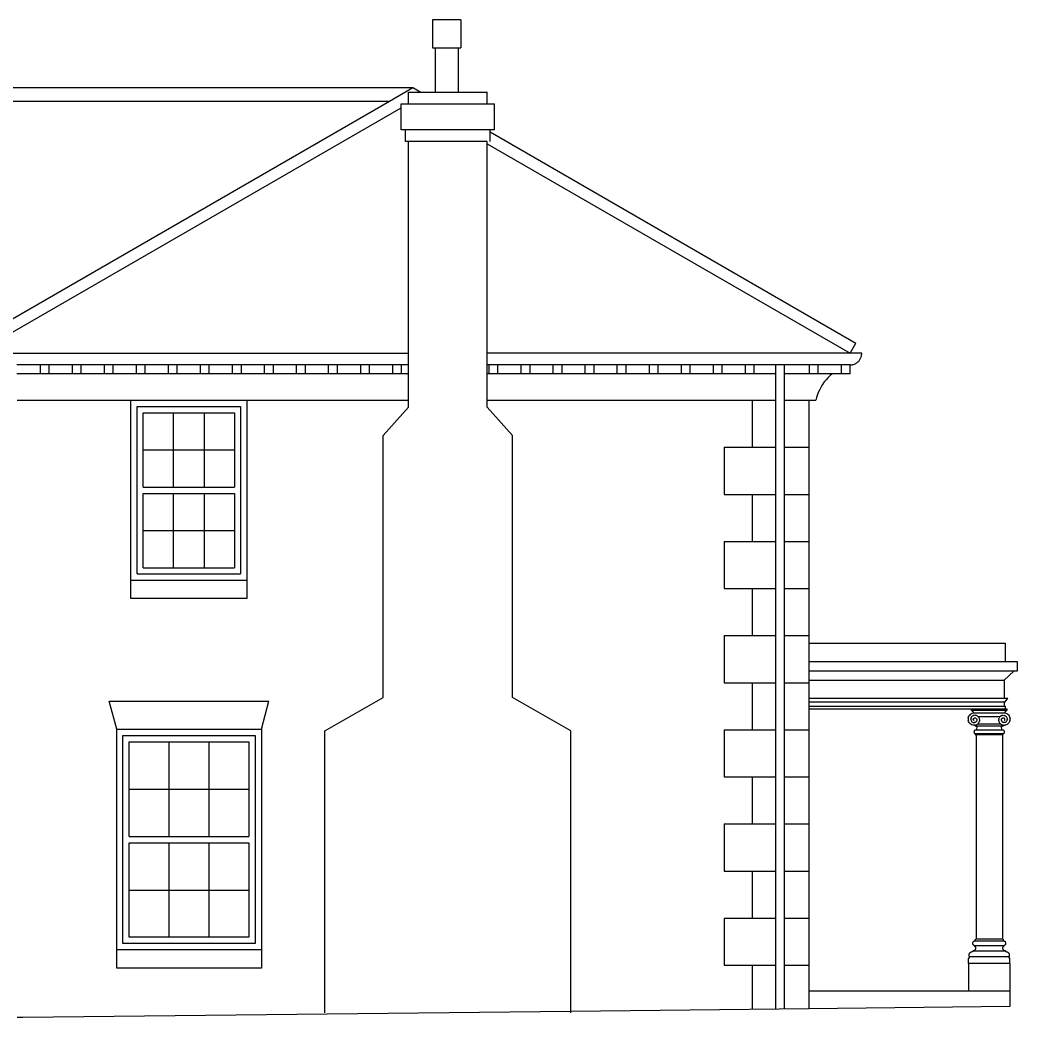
# Model space of a CAD drawing. Extents: x -71730 to 43516, y -8856 to 48457.
# Drawn here: x 5978 to 13915, y 3155 to 11096 of the extents above; entities that cross this region are included whole.
import ezdxf

# ---------------------------------------------------------------- set-up
doc = ezdxf.new("R2010")
doc.units = 0
doc.header["$MEASUREMENT"] = 0
doc.layers.get('0').update_dxf_attribs({"linetype": 'CONTINUOUS'})

msp = doc.modelspace()

# ---------------------------------------------------------------- linework, layer by layer
at = {"color": 22}
for p, q in [((9486.7, 11095.6), (9260.9, 11095.6)), ((9260.9, 11095.6), (9260.9, 10872.5)), ((9486.7, 11095.6), (9486.7, 10872.5)), ((9260.9, 10872.5), (9281.7, 10872.5)), ((9281.7, 10872.5), (9466, 10872.5)), ((9281.7, 10872.5), (9281.7, 10521.5)), ((9466, 10872.5), (9486.7, 10872.5)), ((9466, 10872.5), (9466, 10521.5)), ((-1804.5, 10557.6), (9106.4, 10557.6)), ((8919.8, 10449.9), (9106.4, 10557.6)), ((9071.6, 10429.8), (9071.6, 10521.5)), ((9071.6, 10521.5), (9169, 10521.5)), ((9106.4, 10557.6), (9169, 10521.5)), ((9169, 10521.5), (9281.7, 10521.5)), ((9281.7, 10521.5), (9466, 10521.5)), ((9466, 10521.5), (9696.4, 10521.5)), ((9696.4, 10428.2), (9696.4, 10521.5)), ((-1804.5, 10449.9), (8919.8, 10449.9)), ((5580.8, 8522.1), (8919.8, 10449.9)), ((9012, 10395.4), (9012, 10428.2)), ((9012, 10428.2), (9068.8, 10428.2)), ((9068.8, 10428.2), (9071.6, 10429.8)), ((9068.8, 10428.2), (9071.6, 10428.2)), ((9071.6, 10428.2), (9071.6, 10429.8)), ((9071.6, 10428.2), (9696.4, 10428.2)), ((9696.4, 10428.2), (9756, 10428.2)), ((9756, 10221.5), (9756, 10428.2)), ((5627.5, 8441.3), (9012, 10395.4)), ((9012, 10221.5), (9012, 10395.4)), ((9047.9, 10221.5), (9012, 10221.5)), ((9720.2, 10221.5), (9047.9, 10221.5)), ((9047.9, 10128.2), (9047.9, 10221.5)), ((9720.2, 10203.3), (9720.2, 10221.5)), ((9756, 10221.5), (9720.2, 10221.5)), ((9720.2, 10203.3), (12632, 8522.1)), ((9720.2, 10128.2), (9720.2, 10203.3)), ((9071.6, 10128.2), (9047.9, 10128.2)), ((9071.6, 8441.3), (9071.6, 10128.2)), ((9696.4, 10128.2), (9071.6, 10128.2)), ((9696.4, 10109.2), (9696.4, 10128.2)), ((9696.4, 8441.3), (9696.4, 10109.2)), ((9696.4, 10109.2), (12585.3, 8441.3)), ((12585.3, 8441.3), (12632, 8522.1)), ((5627.5, 8441.3), (9071.6, 8441.3)), ((9071.6, 8348), (9071.6, 8441.3)), ((12585.3, 8441.3), (9696.4, 8441.3)), ((9696.4, 8348), (9696.4, 8441.3)), ((12678.6, 8441.3), (12585.3, 8441.3)), ((12674.1, 8412.5), (12675.7, 8418.1)), ((12675.7, 8418.1), (12677, 8423.8)), ((12677, 8423.8), (12677.9, 8429.6)), ((12677.9, 8429.6), (12678.5, 8435.4)), ((12678.5, 8435.4), (12678.6, 8441.3)), ((6137.5, 8348), (5952.5, 8348)), ((6137.5, 8348), (6137.5, 8278)), ((6207.5, 8348), (6137.5, 8348)), ((6207.5, 8348), (6207.5, 8278)), ((6392.5, 8348), (6207.5, 8348)), ((6392.5, 8348), (6392.5, 8278)), ((6462.5, 8348), (6392.5, 8348)), ((6462.5, 8348), (6462.5, 8278)), ((6647.5, 8348), (6462.5, 8348)), ((6647.5, 8348), (6647.5, 8278)), ((6717.5, 8348), (6647.5, 8348)), ((6717.5, 8348), (6717.5, 8278)), ((6902.5, 8348), (6717.5, 8348)), ((6902.5, 8348), (6902.5, 8278)), ((6972.5, 8348), (6902.5, 8348)), ((6972.5, 8348), (6972.5, 8278)), ((7157.5, 8348), (6972.5, 8348)), ((7157.5, 8348), (7157.5, 8278)), ((7227.5, 8348), (7157.5, 8348)), ((7227.5, 8348), (7227.5, 8278)), ((7412.5, 8348), (7227.5, 8348)), ((7412.5, 8348), (7412.5, 8278)), ((7482.5, 8348), (7412.5, 8348)), ((7482.5, 8348), (7482.5, 8278)), ((7667.5, 8348), (7482.5, 8348)), ((7667.5, 8348), (7667.5, 8278)), ((7737.5, 8348), (7667.5, 8348)), ((7737.5, 8348), (7737.5, 8278)), ((7922.5, 8348), (7737.5, 8348)), ((7922.5, 8348), (7922.5, 8278)), ((7992.5, 8348), (7922.5, 8348)), ((7992.5, 8348), (7992.5, 8278)), ((8177.5, 8348), (7992.5, 8348)), ((8177.5, 8348), (8177.5, 8278)), ((8247.5, 8348), (8177.5, 8348)), ((8247.5, 8348), (8247.5, 8278)), ((8432.5, 8348), (8247.5, 8348)), ((8432.5, 8348), (8432.5, 8278)), ((8502.5, 8348), (8432.5, 8348)), ((8502.5, 8348), (8502.5, 8278)), ((8687.5, 8348), (8502.5, 8348)), ((8687.5, 8348), (8687.5, 8278)), ((8757.5, 8348), (8687.5, 8348)), ((8757.5, 8348), (8757.5, 8278)), ((8942.5, 8348), (8757.5, 8348)), ((8942.5, 8348), (8942.5, 8278)), ((9012.5, 8348), (8942.5, 8348)), ((9012.5, 8348), (9012.5, 8278)), ((9071.6, 8348), (9012.5, 8348)), ((9071.6, 8278), (9071.6, 8348)), ((9696.4, 8278), (9696.4, 8348)), ((9710.3, 8348), (9696.4, 8348)), ((9710.3, 8348), (9710.3, 8278)), ((9780.3, 8348), (9710.3, 8348)), ((9780.3, 8348), (9780.3, 8278)), ((9965.3, 8348), (9780.3, 8348)), ((9965.3, 8348), (9965.3, 8278)), ((10035.3, 8348), (9965.3, 8348)), ((10035.3, 8348), (10035.3, 8278)), ((10220.3, 8348), (10035.3, 8348)), ((10220.3, 8348), (10220.3, 8278)), ((10290.3, 8348), (10220.3, 8348)), ((10290.3, 8348), (10290.3, 8278)), ((10475.3, 8348), (10290.3, 8348)), ((10475.3, 8348), (10475.3, 8278)), ((10545.3, 8348), (10475.3, 8348)), ((10545.3, 8348), (10545.3, 8278)), ((10730.3, 8348), (10545.3, 8348)), ((10730.3, 8348), (10730.3, 8278)), ((10800.3, 8348), (10730.3, 8348)), ((10800.3, 8348), (10800.3, 8278)), ((10985.3, 8348), (10800.3, 8348)), ((10985.3, 8348), (10985.3, 8278)), ((11055.3, 8348), (10985.3, 8348)), ((11055.3, 8348), (11055.3, 8278)), ((11240.3, 8348), (11055.3, 8348)), ((11240.3, 8348), (11240.3, 8278)), ((11310.3, 8348), (11240.3, 8348)), ((11310.3, 8348), (11310.3, 8278)), ((11495.3, 8348), (11310.3, 8348)), ((11495.3, 8348), (11495.3, 8278)), ((11565.3, 8348), (11495.3, 8348)), ((11565.3, 8348), (11565.3, 8278)), ((11750.3, 8348), (11565.3, 8348)), ((11750.3, 8348), (11750.3, 8278)), ((11820.3, 8348), (11750.3, 8348)), ((11820.3, 8348), (11820.3, 8278)), ((11994.9, 8348), (11820.3, 8348)), ((12064.9, 8348), (11994.9, 8348)), ((11994.9, 8278), (11994.9, 8348)), ((12064.9, 8278), (12064.9, 8348)), ((12260.3, 8348), (12064.9, 8348)), ((12260.3, 8348), (12260.3, 8278)), ((12330.3, 8348), (12260.3, 8348)), ((12330.3, 8348), (12330.3, 8278)), ((12515.3, 8348), (12330.3, 8348)), ((12515.3, 8348), (12515.3, 8278)), ((12585.3, 8348), (12515.3, 8348)), ((12585.3, 8348), (12591.2, 8348.2)), ((12585.3, 8278), (12585.3, 8348)), ((12591.2, 8348.2), (12597, 8348.7)), ((12597, 8348.7), (12602.8, 8349.6)), ((12602.8, 8349.6), (12608.5, 8350.9)), ((12608.5, 8350.9), (12614.2, 8352.6)), ((12614.2, 8352.6), (12619.7, 8354.5)), ((12619.7, 8354.5), (12625.1, 8356.9)), ((12625.1, 8356.9), (12630.3, 8359.5)), ((12630.3, 8359.5), (12635.3, 8362.5)), ((12635.3, 8362.5), (12640.2, 8365.8)), ((12640.2, 8365.8), (12644.8, 8369.4)), ((12644.8, 8369.4), (12649.2, 8373.3)), ((12649.2, 8373.3), (12653.3, 8377.4)), ((12653.3, 8377.4), (12657.2, 8381.8)), ((12657.2, 8381.8), (12660.8, 8386.5)), ((12660.8, 8386.5), (12664.1, 8391.3)), ((12664.1, 8391.3), (12667.1, 8396.3)), ((12667.1, 8396.3), (12669.8, 8401.6)), ((12669.8, 8401.6), (12672.1, 8407)), ((12672.1, 8407), (12674.1, 8412.5)), ((6137.5, 8278), (5952.5, 8278)), ((6207.5, 8278), (6137.5, 8278)), ((6392.5, 8278), (6207.5, 8278)), ((6462.5, 8278), (6392.5, 8278)), ((6647.5, 8278), (6462.5, 8278)), ((6717.5, 8278), (6647.5, 8278)), ((6902.5, 8278), (6717.5, 8278)), ((6972.5, 8278), (6902.5, 8278)), ((7157.5, 8278), (6972.5, 8278)), ((7227.5, 8278), (7157.5, 8278)), ((7412.5, 8278), (7227.5, 8278)), ((7482.5, 8278), (7412.5, 8278)), ((7667.5, 8278), (7482.5, 8278)), ((7737.5, 8278), (7667.5, 8278)), ((7922.5, 8278), (7737.5, 8278)), ((7992.5, 8278), (7922.5, 8278)), ((8177.5, 8278), (7992.5, 8278)), ((8247.5, 8278), (8177.5, 8278)), ((8432.5, 8278), (8247.5, 8278)), ((8502.5, 8278), (8432.5, 8278)), ((8687.5, 8278), (8502.5, 8278)), ((8757.5, 8278), (8687.5, 8278)), ((8942.5, 8278), (8757.5, 8278)), ((9012.5, 8278), (8942.5, 8278)), ((9071.6, 8278), (9012.5, 8278)), ((9071.6, 8067.4), (9071.6, 8278)), ((9696.4, 8067.4), (9696.4, 8278)), ((9710.3, 8278), (9696.4, 8278)), ((9780.3, 8278), (9710.3, 8278)), ((9965.3, 8278), (9780.3, 8278)), ((10035.3, 8278), (9965.3, 8278)), ((10220.3, 8278), (10035.3, 8278)), ((10290.3, 8278), (10220.3, 8278)), ((10475.3, 8278), (10290.3, 8278)), ((10545.3, 8278), (10475.3, 8278)), ((10730.3, 8278), (10545.3, 8278)), ((10800.3, 8278), (10730.3, 8278)), ((10985.3, 8278), (10800.3, 8278)), ((11055.3, 8278), (10985.3, 8278)), ((11240.3, 8278), (11055.3, 8278)), ((11310.3, 8278), (11240.3, 8278)), ((11495.3, 8278), (11310.3, 8278)), ((11565.3, 8278), (11495.3, 8278)), ((11750.3, 8278), (11565.3, 8278)), ((11820.3, 8278), (11750.3, 8278)), ((11994.9, 8278), (11820.3, 8278)), ((11994.9, 8067.4), (11994.9, 8278)), ((12260.3, 8278), (12064.9, 8278)), ((12064.9, 8067.4), (12064.9, 8278)), ((12330.3, 8278), (12260.3, 8278)), ((12444.4, 8278), (12330.3, 8278)), ((12426.9, 8263.1), (12410.3, 8247.1)), ((12444.4, 8278), (12426.9, 8263.1)), ((12515.3, 8278), (12444.4, 8278)), ((12585.3, 8278), (12515.3, 8278)), ((12366.9, 8193.6), (12354.7, 8174.1)), ((12380.3, 8212.3), (12366.9, 8193.6)), ((12394.8, 8230.2), (12380.3, 8212.3)), ((12410.3, 8247.1), (12394.8, 8230.2)), ((12325.7, 8111.5), (12318.7, 8089.6)), ((12334.1, 8133), (12325.7, 8111.5)), ((12343.8, 8153.8), (12334.1, 8133)), ((12354.7, 8174.1), (12343.8, 8153.8)), ((5955.4, 8067.4), (6859.9, 8067.4)), ((6859.9, 6633.5), (6859.9, 8067.4)), ((6859.9, 8067.4), (7784.4, 8067.4)), ((7784.4, 8067.4), (9071.6, 8067.4)), ((7784.4, 8067.4), (7784.4, 6633.5)), ((9071.6, 8012.5), (9071.6, 8067.4)), ((9696.4, 8067.4), (11807.4, 8067.4)), ((9696.4, 8012.5), (9696.4, 8067.4)), ((11807.4, 8067.4), (11807.4, 7692.4)), ((11807.4, 8067.4), (11994.9, 8067.4)), ((11994.9, 7692.4), (11994.9, 8067.4)), ((12064.9, 7692.4), (12064.9, 8067.4)), ((12064.9, 8067.4), (12257.4, 8067.4)), ((12257.4, 8067.4), (12313, 8067.4)), ((12257.4, 8067.4), (12257.4, 7692.4)), ((12318.7, 8089.6), (12313, 8067.4)), ((6909.9, 6683.5), (6909.9, 8017.4)), ((6909.9, 8017.4), (7734.4, 8017.4)), ((6959.9, 7671.4), (6959.9, 7967.4)), ((6959.9, 7967.4), (7201.4, 7967.4)), ((7201.4, 7671.4), (7201.4, 7967.4)), ((7201.4, 7967.4), (7442.9, 7967.4)), ((7442.9, 7967.4), (7684.4, 7967.4)), ((7442.9, 7967.4), (7442.9, 7671.4)), ((7684.4, 7967.4), (7684.4, 7671.4)), ((7734.4, 8017.4), (7734.4, 6683.5)), ((8868.6, 7787.2), (9071.6, 8012.5)), ((9899.4, 7787.2), (9696.4, 8012.5)), ((8868.6, 5698.7), (8868.6, 7787.2)), ((9899.4, 5698.7), (9899.4, 7787.2)), ((6959.9, 7375.4), (6959.9, 7671.4)), ((6959.9, 7671.4), (7201.4, 7671.4)), ((7201.4, 7671.4), (7442.9, 7671.4)), ((7201.4, 7375.4), (7201.4, 7671.4)), ((7442.9, 7671.4), (7442.9, 7375.4)), ((7442.9, 7671.4), (7684.4, 7671.4)), ((7684.4, 7671.4), (7684.4, 7375.4)), ((11582.4, 7692.4), (11807.4, 7692.4)), ((11582.4, 7692.4), (11582.4, 7317.4)), ((11807.4, 7692.4), (11994.9, 7692.4)), ((11994.9, 7317.4), (11994.9, 7692.4)), ((12064.9, 7692.4), (12257.4, 7692.4)), ((12064.9, 7317.4), (12064.9, 7692.4)), ((12257.4, 7692.4), (12257.4, 7317.4)), ((6959.9, 7375.4), (7201.4, 7375.4)), ((6959.9, 7029.5), (6959.9, 7325.4)), ((6959.9, 7325.4), (7201.4, 7325.4)), ((7201.4, 7375.4), (7442.9, 7375.4)), ((7201.4, 7029.5), (7201.4, 7325.4)), ((7201.4, 7325.4), (7442.9, 7325.4)), ((7442.9, 7375.4), (7684.4, 7375.4)), ((7442.9, 7325.4), (7684.4, 7325.4)), ((7442.9, 7325.4), (7442.9, 7029.5)), ((7684.4, 7325.4), (7684.4, 7029.5)), ((11582.4, 7317.4), (11807.4, 7317.4)), ((11807.4, 7317.4), (11807.4, 6942.4)), ((11807.4, 7317.4), (11994.9, 7317.4)), ((11994.9, 6942.4), (11994.9, 7317.4)), ((12064.9, 7317.4), (12257.4, 7317.4)), ((12064.9, 6942.4), (12064.9, 7317.4)), ((12257.4, 7317.4), (12257.4, 6942.4)), ((6959.9, 7029.5), (7201.4, 7029.5)), ((6959.9, 6733.5), (6959.9, 7029.5)), ((7201.4, 7029.5), (7442.9, 7029.5)), ((7201.4, 6733.5), (7201.4, 7029.5)), ((7442.9, 7029.5), (7442.9, 6733.5)), ((7442.9, 7029.5), (7684.4, 7029.5)), ((7684.4, 7029.5), (7684.4, 6733.5)), ((11582.4, 6942.4), (11807.4, 6942.4)), ((11582.4, 6942.4), (11582.4, 6567.4)), ((11807.4, 6942.4), (11994.9, 6942.4)), ((11994.9, 6567.4), (11994.9, 6942.4)), ((12064.9, 6942.4), (12257.4, 6942.4)), ((12064.9, 6567.4), (12064.9, 6942.4)), ((12257.4, 6942.4), (12257.4, 6567.4)), ((6909.9, 6683.5), (7734.4, 6683.5)), ((6959.9, 6733.5), (7201.4, 6733.5)), ((7201.4, 6733.5), (7442.9, 6733.5)), ((7442.9, 6733.5), (7684.4, 6733.5)), ((6859.9, 6633.5), (7784.4, 6633.5)), ((6859.9, 6487), (6859.9, 6633.5)), ((7784.4, 6633.5), (7784.4, 6487)), ((11582.4, 6567.4), (11807.4, 6567.4)), ((11807.4, 6567.4), (11807.4, 6192.4)), ((11807.4, 6567.4), (11994.9, 6567.4)), ((11994.9, 6192.4), (11994.9, 6567.4)), ((12064.9, 6567.4), (12257.4, 6567.4)), ((12064.9, 6192.4), (12064.9, 6567.4)), ((12257.4, 6567.4), (12257.4, 6192.4)), ((7784.4, 6487), (6859.9, 6487)), ((11582.4, 6192.4), (11807.4, 6192.4)), ((11582.4, 6192.4), (11582.4, 5817.4)), ((11807.4, 6192.4), (11994.9, 6192.4)), ((11994.9, 5817.4), (11994.9, 6192.4)), ((12064.9, 6192.4), (12257.4, 6192.4)), ((12064.9, 5817.4), (12064.9, 6192.4)), ((12257.4, 6192.4), (12257.4, 6132.1)), ((12257.4, 6132.1), (12257.4, 5987.4)), ((12257.4, 6132.1), (13820.1, 6132.1)), ((13820.1, 6132.1), (13820.1, 5987.4)), ((12257.4, 5987.4), (12257.4, 5908.7)), ((12257.4, 5987.4), (13820.1, 5987.4)), ((13820.1, 5987.4), (13914.8, 5987.4)), ((13914.8, 5987.4), (13914.8, 5908.7)), ((13889.7, 5908.7), (12257.4, 5908.7)), ((12257.4, 5908.7), (12257.4, 5837.2)), ((13812.2, 5837.2), (13889.7, 5908.7)), ((13914.8, 5908.7), (13889.7, 5908.7)), ((11582.4, 5817.4), (11807.4, 5817.4)), ((11807.4, 5817.4), (11807.4, 5442.4)), ((11807.4, 5817.4), (11994.9, 5817.4)), ((11994.9, 5442.4), (11994.9, 5817.4)), ((12064.9, 5817.4), (12257.4, 5817.4)), ((12064.9, 5442.4), (12064.9, 5817.4)), ((12257.4, 5837.2), (13812.2, 5837.2)), ((12257.4, 5837.2), (12257.4, 5817.4)), ((12257.4, 5817.4), (12257.4, 5694.3)), ((13812.2, 5837.2), (13812.2, 5694.3)), ((6687.5, 5671.5), (7959.7, 5671.5)), ((6747.8, 5446.5), (6687.5, 5671.5)), ((7899.5, 5446.5), (7959.7, 5671.5)), ((8404.5, 5435), (8868.6, 5698.7)), ((10363.5, 5435), (9899.4, 5698.7)), ((12257.4, 5694.3), (12257.4, 5664.3)), ((12257.4, 5694.3), (13812.2, 5694.3)), ((12257.4, 5664.3), (12257.4, 5629.8)), ((12257.4, 5664.3), (13812.2, 5664.3)), ((13812.2, 5694.3), (13840.2, 5694.3)), ((13812.2, 5664.3), (13820.6, 5664.3)), ((13812.2, 5664.3), (13812.2, 5629.8)), ((13820.6, 5664.3), (13840.2, 5694.3)), ((12257.4, 5629.8), (13812.2, 5629.8)), ((12257.4, 5629.8), (12257.4, 5607.6)), ((13548.8, 5607.6), (12257.4, 5607.6)), ((12257.4, 5607.6), (12257.4, 5442.4)), ((13537.9, 5560.9), (13533, 5554.1)), ((13537.9, 5560.9), (13543.9, 5566.9)), ((13543.9, 5566.9), (13550.9, 5571.9)), ((13548.8, 5607.6), (13548.4, 5607.2)), ((13548.4, 5607.2), (13548.4, 5600.4)), ((13548.4, 5600.4), (13548.8, 5600)), ((13549.2, 5607.6), (13548.8, 5607.6)), ((13549.2, 5607.6), (13548.8, 5607.2)), ((13548.8, 5600.4), (13549.3, 5600)), ((13548.8, 5600), (13549.3, 5600)), ((13819.1, 5607.6), (13549.2, 5607.6)), ((13549.3, 5600), (13553.6, 5600)), ((13550.9, 5571.9), (13558.6, 5575.8)), ((13553.6, 5600), (13831.4, 5600)), ((13553.6, 5600), (13553.7, 5599)), ((13553.7, 5599), (13553.8, 5598.2)), ((13553.8, 5598.2), (13554, 5597.3)), ((13554, 5597.3), (13554.1, 5596.5)), ((13554.1, 5596.5), (13554.4, 5595.7)), ((13554.4, 5595.7), (13554.8, 5594.9)), ((13555.4, 5594), (13554.8, 5594.9)), ((13555.4, 5594), (13556.2, 5593.2)), ((13556.2, 5593.2), (13557.3, 5592.4)), ((13557.3, 5592.4), (13558.5, 5591.6)), ((13558.5, 5591.6), (13559.8, 5590.8)), ((13558.6, 5575.8), (13567, 5578.5)), ((13559.8, 5590.8), (13561, 5589.9)), ((13561, 5589.9), (13562.2, 5589)), ((13562.2, 5589), (13563.1, 5587.9)), ((13563.1, 5587.9), (13563.9, 5586.8)), ((13563.9, 5586.8), (13564.6, 5585.6)), ((13564.6, 5585.6), (13565.2, 5584.3)), ((13565.2, 5584.3), (13565.7, 5583)), ((13565.7, 5583), (13566.1, 5581.6)), ((13566.1, 5581.6), (13566.5, 5580.1)), ((13566.5, 5580.1), (13566.7, 5578.6)), ((13566.7, 5578.6), (13818.2, 5578.6)), ((13566.7, 5578.6), (13567, 5578.5)), ((13812.2, 5629.8), (13819.1, 5629.8)), ((13818, 5578.4), (13818.2, 5578.6)), ((13818, 5578.4), (13826.2, 5575.8)), ((13818.5, 5580.1), (13818.2, 5578.6)), ((13818.9, 5581.6), (13818.5, 5580.1)), ((13818.9, 5581.6), (13819.3, 5583)), ((13819.1, 5629.8), (13819.1, 5607.6)), ((13836.2, 5607.6), (13819.1, 5607.6)), ((13819.3, 5583), (13819.8, 5584.3)), ((13819.8, 5584.3), (13820.4, 5585.6)), ((13820.4, 5585.6), (13821.1, 5586.8)), ((13821.1, 5586.8), (13821.8, 5587.9)), ((13821.8, 5587.9), (13822.8, 5589)), ((13822.8, 5589), (13823.9, 5589.9)), ((13823.9, 5589.9), (13825.2, 5590.8)), ((13825.2, 5590.8), (13826.5, 5591.6)), ((13826.2, 5575.8), (13833.9, 5571.9)), ((13826.5, 5591.6), (13827.7, 5592.4)), ((13827.7, 5592.4), (13828.7, 5593.2)), ((13828.7, 5593.2), (13829.6, 5594)), ((13829.6, 5594), (13830.1, 5594.9)), ((13830.1, 5594.9), (13830.6, 5595.7)), ((13830.6, 5595.7), (13830.8, 5596.5)), ((13830.8, 5596.5), (13831, 5597.3)), ((13831, 5597.3), (13831.1, 5598.2)), ((13831.1, 5598.2), (13831.2, 5599)), ((13831.2, 5599), (13831.4, 5600)), ((13831.4, 5600), (13836.2, 5600)), ((13833.9, 5571.9), (13840.9, 5566.9)), ((13836.6, 5607.2), (13836.2, 5607.6)), ((13836.2, 5600), (13836.6, 5600.4)), ((13836.6, 5600.4), (13836.6, 5607.2)), ((13840.9, 5566.9), (13846.9, 5560.9)), ((13846.9, 5560.9), (13851.8, 5554.1)), ((13526.7, 5538.9), (13525.4, 5530.9)), ((13525.4, 5530.9), (13525.5, 5522.8)), ((13525.5, 5522.8), (13526.8, 5515)), ((13526.7, 5538.9), (13529.2, 5546.7)), ((13529.3, 5507.5), (13526.8, 5515)), ((13529.2, 5546.7), (13533, 5554.1)), ((13532.9, 5500.6), (13529.3, 5507.5)), ((13537.5, 5494.4), (13532.9, 5500.6)), ((13542.9, 5489.1), (13537.5, 5494.4)), ((13549.1, 5484.8), (13542.9, 5489.1)), ((13547, 5526.3), (13547.3, 5531.1)), ((13547, 5526.3), (13547.5, 5521.7)), ((13548.4, 5535.7), (13547.3, 5531.1)), ((13547.5, 5521.7), (13548.7, 5517.3)), ((13548.4, 5535.7), (13550.2, 5540.3)), ((13548.7, 5517.3), (13550.5, 5513.2)), ((13555.8, 5481.5), (13549.1, 5484.8)), ((13552.8, 5544.5), (13550.2, 5540.3)), ((13550.5, 5513.2), (13553, 5509.6)), ((13552.8, 5544.5), (13556.1, 5548.4)), ((13553, 5509.6), (13555.9, 5506.4)), ((13562.8, 5479.4), (13555.8, 5481.5)), ((13555.9, 5506.4), (13559.2, 5503.8)), ((13560, 5551.7), (13556.1, 5548.4)), ((13559.2, 5503.8), (13562.9, 5501.8)), ((13562.1, 5553.2), (13560, 5551.7)), ((13563.7, 5554), (13562.1, 5553.2)), ((13570, 5478.4), (13562.8, 5479.4)), ((13562.9, 5501.8), (13566.7, 5500.5)), ((13564.4, 5554.4), (13563.7, 5554)), ((13565.7, 5554.9), (13564.4, 5554.4)), ((13566.8, 5555.5), (13565.7, 5554.9)), ((13566.5, 5526.7), (13566.6, 5527)), ((13566.5, 5526.6), (13566.5, 5526.7)), ((13566.6, 5525.1), (13566.5, 5526.6)), ((13566.9, 5528.6), (13566.6, 5527)), ((13566.6, 5524.1), (13566.6, 5525.1)), ((13567.4, 5521.6), (13566.6, 5524.1)), ((13566.7, 5500.5), (13570.7, 5499.8)), ((13567.7, 5555.7), (13566.8, 5555.5)), ((13566.9, 5528.6), (13567.1, 5529.2)), ((13567.1, 5529.2), (13568, 5531.3)), ((13567.7, 5521), (13567.4, 5521.6)), ((13569.3, 5556.4), (13567.7, 5555.7)), ((13568.4, 5519.9), (13567.7, 5521)), ((13568, 5531.3), (13568.1, 5531.5)), ((13568.1, 5531.5), (13568.3, 5531.7)), ((13569.4, 5533.1), (13568.3, 5531.7)), ((13568.8, 5519.2), (13568.4, 5519.9)), ((13570.2, 5518.1), (13568.8, 5519.2)), ((13571.9, 5557), (13569.3, 5556.4)), ((13569.4, 5533.1), (13569.7, 5533.5)), ((13569.7, 5533.5), (13570.3, 5534)), ((13570.2, 5518.1), (13570.2, 5518)), ((13570.9, 5517.4), (13570.2, 5518)), ((13570.3, 5534), (13571.6, 5535.1)), ((13574.6, 5499.8), (13570.7, 5499.8)), ((13571.9, 5516.9), (13570.9, 5517.4)), ((13571.6, 5535.1), (13571.8, 5535.2)), ((13571.8, 5535.2), (13573.8, 5536.3)), ((13574.6, 5557.6), (13571.9, 5557)), ((13573.4, 5516.2), (13572, 5516.9)), ((13573.4, 5516.2), (13574, 5516.1)), ((13573.8, 5536.3), (13576.3, 5537.1)), ((13580.1, 5558), (13574.6, 5557.6)), ((13574.6, 5499.8), (13578.4, 5500.4)), ((13576.3, 5537.1), (13578.9, 5537.4)), ((13581.9, 5501.6), (13578.4, 5500.4)), ((13584.2, 5479.8), (13578.4, 5478.7)), ((13578.9, 5537.4), (13581.5, 5537.2)), ((13585.6, 5557.4), (13580.1, 5558)), ((13581.5, 5537.2), (13584.2, 5536.5)), ((13585.2, 5503.3), (13581.9, 5501.6)), ((13584.2, 5536.5), (13586.7, 5535.3)), ((13584.2, 5479.8), (13590.8, 5482.1)), ((13588.1, 5505.4), (13585.2, 5503.3)), ((13591.1, 5556), (13585.6, 5557.4)), ((13586.7, 5535.3), (13588.4, 5534.1)), ((13590.5, 5508), (13588.1, 5505.4)), ((13588.9, 5533.7), (13588.4, 5534.1)), ((13588.9, 5533.7), (13589.1, 5533.5)), ((13589.1, 5533.5), (13591, 5531.6)), ((13590.5, 5508), (13592.4, 5510.8)), ((13596.9, 5485.4), (13590.8, 5482.1)), ((13590.8, 5482.1), (13590.8, 5482.1)), ((13591, 5531.6), (13591.9, 5530.3)), ((13591.1, 5556), (13591.3, 5555.9)), ((13591.3, 5555.9), (13591.4, 5555.9)), ((13596.3, 5553.7), (13591.4, 5555.9)), ((13591.9, 5530.3), (13592.4, 5529.5)), ((13592.4, 5529.5), (13592.6, 5529.2)), ((13593.8, 5513.9), (13592.4, 5510.9)), ((13592.4, 5510.9), (13592.4, 5510.8)), ((13592.6, 5529.2), (13593.9, 5526.4)), ((13594.6, 5517.1), (13593.8, 5513.9)), ((13593.9, 5526.4), (13594.6, 5523.5)), ((13593.9, 5526.4), (13593.9, 5526.4)), ((13594.6, 5523.5), (13594.9, 5520.3)), ((13594.9, 5520.3), (13594.6, 5517.1)), ((13600.6, 5551.1), (13596.3, 5553.7)), ((13596.9, 5485.4), (13602.2, 5489.6)), ((13601.1, 5550.7), (13600.6, 5551.1)), ((13601.1, 5550.7), (13623.4, 5547.8)), ((13601.2, 5550.6), (13601.1, 5550.7)), ((13601.2, 5550.6), (13604.7, 5547.4)), ((13602.3, 5489.6), (13602.2, 5489.6)), ((13602.3, 5489.6), (13603.6, 5491)), ((13603.6, 5491), (13606.9, 5494.5)), ((13603.6, 5491), (13781.2, 5491)), ((13604.7, 5547.4), (13605.3, 5546.9)), ((13605.6, 5546.6), (13605.7, 5546.5)), ((13605.7, 5546.5), (13605.9, 5546.3)), ((13605.9, 5546.3), (13606.5, 5545.6)), ((13606.5, 5545.6), (13606.5, 5545.5)), ((13606.5, 5545.5), (13607.1, 5544.7)), ((13606.9, 5494.5), (13607.1, 5494.8)), ((13607.1, 5544.7), (13607.4, 5544.3)), ((13607.1, 5494.8), (13609, 5497.6)), ((13607.4, 5544.3), (13607.9, 5543.7)), ((13607.9, 5543.7), (13608.7, 5542.7)), ((13608.7, 5542.7), (13609.3, 5542)), ((13609, 5497.6), (13610.4, 5499.6)), ((13609.3, 5542), (13612.3, 5536.7)), ((13610.4, 5499.6), (13610.7, 5500)), ((13610.7, 5500.1), (13613.2, 5505.5)), ((13610.7, 5500), (13610.7, 5500.1)), ((13612.3, 5536.7), (13614.5, 5531)), ((13613.4, 5506), (13613.2, 5505.5)), ((13613.9, 5507.5), (13613.4, 5506)), ((13613.9, 5507.5), (13614.2, 5508.8)), ((13614.4, 5509.3), (13614.2, 5508.8)), ((13614.2, 5508.8), (13614.2, 5508.8)), ((13614.6, 5510.2), (13614.4, 5509.3)), ((13614.5, 5531), (13615.7, 5524.9)), ((13614.6, 5510.2), (13614.8, 5510.7)), ((13614.9, 5511), (13614.8, 5510.7)), ((13614.8, 5510.7), (13614.8, 5510.7)), ((13614.9, 5511), (13615, 5511.4)), ((13615.1, 5511.7), (13615, 5511.4)), ((13615.2, 5512.2), (13615.1, 5511.7)), ((13616, 5518.6), (13615.2, 5512.2)), ((13615.7, 5524.9), (13616, 5518.6)), ((13623.4, 5547.8), (13761.5, 5547.8)), ((13761.5, 5547.8), (13783.8, 5550.7)), ((13768.8, 5518.6), (13768.9, 5518.8)), ((13769.6, 5512.2), (13768.8, 5518.6)), ((13769.1, 5524.2), (13768.9, 5518.8)), ((13769.1, 5524.9), (13770.3, 5531)), ((13769.1, 5524.2), (13769.1, 5524.9)), ((13770.3, 5531), (13772.5, 5536.7)), ((13770.3, 5509.7), (13770.3, 5509.8)), ((13770.3, 5509.8), (13770.3, 5509.7)), ((13770.3, 5509.7), (13770.3, 5509.7)), ((13770.4, 5509.3), (13770.3, 5509.7)), ((13770.6, 5508.8), (13770.4, 5509.3)), ((13770.7, 5508.4), (13770.6, 5508.8)), ((13771, 5507.4), (13770.7, 5508.4)), ((13771.2, 5506.5), (13771, 5507.4)), ((13771.4, 5506), (13771.2, 5506.5)), ((13771.6, 5505.5), (13771.4, 5506)), ((13771.7, 5505.2), (13771.6, 5505.5)), ((13771.7, 5505.2), (13773.6, 5501.2)), ((13775.5, 5542), (13772.5, 5536.7)), ((13773.9, 5500.5), (13773.6, 5501.2)), ((13774.2, 5500), (13773.9, 5500.5)), ((13774.2, 5500), (13774.3, 5499.8)), ((13774.3, 5499.8), (13774.6, 5499.4)), ((13775.8, 5497.6), (13774.6, 5499.4)), ((13775.5, 5542), (13776.8, 5543.6)), ((13777.7, 5494.8), (13775.8, 5497.6)), ((13776.8, 5543.6), (13777.1, 5543.9)), ((13777.1, 5543.9), (13777.9, 5544.9)), ((13777.9, 5494.5), (13777.7, 5494.8)), ((13777.9, 5544.9), (13778.1, 5545.2)), ((13781.2, 5491), (13777.9, 5494.5)), ((13778.1, 5545.2), (13778.7, 5546)), ((13779.3, 5546.6), (13778.7, 5546)), ((13779.4, 5546.8), (13779.3, 5546.6)), ((13780, 5547.3), (13779.4, 5546.8)), ((13783.2, 5550.2), (13780, 5547.3)), ((13782.5, 5489.6), (13781.2, 5491)), ((13782.6, 5489.6), (13782.5, 5489.6)), ((13782.6, 5489.6), (13787.9, 5485.4)), ((13783.2, 5550.2), (13783.6, 5550.6)), ((13783.8, 5550.7), (13783.6, 5550.6)), ((13784.2, 5551.1), (13783.8, 5550.7)), ((13788.5, 5553.7), (13784.2, 5551.1)), ((13794, 5482.1), (13787.9, 5485.4)), ((13788.5, 5553.7), (13793.8, 5556)), ((13789.9, 5520.3), (13790.2, 5523.5)), ((13790.2, 5517.1), (13789.9, 5520.3)), ((13790.2, 5523.5), (13790.9, 5526.4)), ((13790.2, 5517.1), (13791, 5513.9)), ((13790.2, 5517.1), (13790.2, 5517.1)), ((13790.9, 5526.4), (13792.2, 5529.2)), ((13792.4, 5510.9), (13791, 5513.9)), ((13792.2, 5529.2), (13793.9, 5531.6)), ((13792.4, 5510.8), (13792.4, 5510.9)), ((13792.4, 5510.8), (13794.3, 5508)), ((13799.2, 5557.4), (13793.8, 5556)), ((13793.9, 5531.6), (13795.9, 5533.7)), ((13794.1, 5482.1), (13794, 5482.1)), ((13794.1, 5482.1), (13796.1, 5481.4)), ((13794.4, 5507.9), (13794.3, 5508)), ((13794.4, 5507.9), (13796.7, 5505.4)), ((13798.2, 5535.3), (13795.9, 5533.7)), ((13796.1, 5481.4), (13800.6, 5479.8)), ((13799.6, 5503.3), (13796.7, 5505.4)), ((13798.2, 5535.3), (13800.7, 5536.5)), ((13798.2, 5535.3), (13798.2, 5535.3)), ((13799.2, 5557.4), (13804.8, 5558)), ((13802.9, 5501.6), (13799.6, 5503.3)), ((13807.6, 5478.5), (13800.6, 5479.8)), ((13800.7, 5536.5), (13803.3, 5537.2)), ((13806.4, 5500.4), (13802.9, 5501.6)), ((13803.3, 5537.2), (13805.9, 5537.4)), ((13804.8, 5558), (13810.2, 5557.6)), ((13805.9, 5537.4), (13808.5, 5537.1)), ((13810.2, 5499.8), (13806.4, 5500.4)), ((13811, 5536.3), (13808.5, 5537.1)), ((13810.2, 5557.6), (13815.5, 5556.4)), ((13814.1, 5499.8), (13810.2, 5499.8)), ((13813.2, 5535.1), (13811, 5536.3)), ((13811.4, 5516.2), (13811.2, 5516.1)), ((13812.8, 5516.8), (13811.4, 5516.2)), ((13813.9, 5517.4), (13812.8, 5516.9)), ((13813.2, 5535.1), (13815.2, 5533.5)), ((13816, 5519.2), (13813.9, 5517.4)), ((13818.1, 5500.5), (13814.1, 5499.8)), ((13822, 5479.4), (13814.8, 5478.4)), ((13815.2, 5533.5), (13816.7, 5531.5)), ((13819.2, 5554.9), (13815.5, 5556.4)), ((13817.1, 5521), (13816, 5519.2)), ((13817.8, 5529.2), (13816.7, 5531.5)), ((13817.1, 5521), (13817.5, 5521.6)), ((13817.5, 5521.6), (13818.2, 5524.1)), ((13818.3, 5526.7), (13817.8, 5529.2)), ((13821.9, 5501.8), (13818.1, 5500.5)), ((13818.2, 5524.1), (13818.3, 5526.7)), ((13819.2, 5554.9), (13820.4, 5554.4)), ((13820.4, 5554.4), (13821.1, 5554)), ((13821.1, 5554), (13824.9, 5551.7)), ((13825.6, 5503.8), (13821.9, 5501.8)), ((13829, 5481.5), (13822, 5479.4)), ((13824.9, 5551.7), (13828.8, 5548.4)), ((13828.9, 5506.4), (13825.6, 5503.8)), ((13828.8, 5548.4), (13832, 5544.5)), ((13831.9, 5509.6), (13828.9, 5506.4)), ((13835.7, 5484.8), (13829, 5481.5)), ((13831.9, 5509.6), (13834.3, 5513.2)), ((13834.6, 5540.3), (13832, 5544.5)), ((13834.3, 5513.2), (13836.1, 5517.3)), ((13836.4, 5535.7), (13834.6, 5540.3)), ((13841.9, 5489.1), (13835.7, 5484.8)), ((13836.1, 5517.3), (13837.3, 5521.7)), ((13837.5, 5531.1), (13836.4, 5535.7)), ((13837.8, 5526.3), (13837.3, 5521.7)), ((13837.8, 5526.3), (13837.5, 5531.1)), ((13847.3, 5494.4), (13841.9, 5489.1)), ((13851.9, 5500.6), (13847.3, 5494.4)), ((13851.8, 5554.1), (13855.6, 5546.7)), ((13855.5, 5507.5), (13851.9, 5500.6)), ((13858, 5515), (13855.5, 5507.5)), ((13855.6, 5546.7), (13858.1, 5538.9)), ((13858, 5515), (13859.3, 5522.8)), ((13858.1, 5538.9), (13859.4, 5530.9)), ((13859.3, 5522.8), (13859.4, 5530.9)), ((6747.8, 3689.9), (6747.8, 5446.5)), ((6747.8, 5446.5), (7899.5, 5446.5)), ((7899.5, 5446.5), (7899.5, 3689.9)), ((8404.5, 3189), (8404.5, 5435)), ((10363.5, 3202.4), (10363.5, 5435)), ((11582.4, 5442.4), (11582.4, 5067.4)), ((11582.4, 5442.4), (11807.4, 5442.4)), ((11807.4, 5442.4), (11994.9, 5442.4)), ((11994.9, 5067.4), (11994.9, 5442.4)), ((12064.9, 5442.4), (12257.4, 5442.4)), ((12064.9, 5067.4), (12064.9, 5442.4)), ((12257.4, 5442.4), (12257.4, 5067.4)), ((13577.2, 5478.5), (13570, 5478.4)), ((13572.4, 5429.7), (13571.9, 5423.9)), ((13571.9, 5423.9), (13572.3, 5420)), ((13572.3, 5420), (13573.2, 5417)), ((13574, 5433.9), (13572.4, 5429.7)), ((13573.2, 5417), (13574.4, 5414.9)), ((13576.6, 5436.8), (13574, 5433.9)), ((13574.4, 5414.9), (13575.9, 5413.3)), ((13575.9, 5413.3), (13577.7, 5412.3)), ((13580, 5438.6), (13576.6, 5436.8)), ((13578.4, 5478.7), (13577.2, 5478.5)), ((13577.7, 5412.3), (13579.6, 5411.6)), ((13578.4, 5478.7), (13578.8, 5477.8)), ((13578.8, 5477.8), (13581.1, 5475.2)), ((13579.6, 5411.6), (13581.7, 5411.1)), ((13583.9, 5439.6), (13580, 5438.6)), ((13581.1, 5475.2), (13584, 5473.4)), ((13581.7, 5411.1), (13581.6, 5410)), ((13581.6, 5410), (13581.6, 5409)), ((13581.6, 5409), (13581.7, 5408.1)), ((13804.5, 5411.1), (13581.7, 5411.1)), ((13581.7, 5408.1), (13581.8, 5407.3)), ((13581.8, 5407.3), (13582.1, 5406.5)), ((13582.1, 5406.5), (13582.4, 5405.8)), ((13582.4, 5405.8), (13582.9, 5405.2)), ((13582.9, 5405.2), (13583.4, 5404.6)), ((13583.4, 5404.6), (13584, 5404.1)), ((13588.2, 5440.1), (13583.9, 5439.6)), ((13584, 5473.4), (13587.4, 5472.1)), ((13584, 5404.1), (13584.7, 5403.6)), ((13584.7, 5403.6), (13585.4, 5403.3)), ((13585.4, 5403.3), (13586.3, 5403)), ((13586.3, 5403), (13587.2, 5402.7)), ((13587.2, 5402.7), (13588.2, 5402.6)), ((13587.4, 5472.1), (13591.2, 5471.2)), ((13592.7, 5440.3), (13588.2, 5440.1)), ((13797.9, 5402.6), (13588.2, 5402.6)), ((13588.2, 5402.6), (13588.2, 3775.9)), ((13591.2, 5471.2), (13595, 5470.5)), ((13595, 5470.5), (13592.7, 5440.3)), ((13793.4, 5440.3), (13592.7, 5440.3)), ((13791.1, 5470.5), (13595, 5470.5)), ((13791.1, 5470.5), (13795, 5471.2)), ((13793.4, 5440.3), (13791.1, 5470.5)), ((13797.9, 5440.1), (13793.4, 5440.3)), ((13795, 5471.2), (13798.7, 5472.1)), ((13802.2, 5439.6), (13797.9, 5440.1)), ((13797.9, 5402.6), (13798.9, 5402.7)), ((13797.9, 5402.6), (13797.9, 3775.9)), ((13798.7, 5472.1), (13802.1, 5473.4)), ((13798.9, 5402.7), (13799.9, 5403)), ((13799.9, 5403), (13800.7, 5403.3)), ((13800.7, 5403.3), (13801.5, 5403.6)), ((13801.5, 5403.6), (13802.1, 5404.1)), ((13802.1, 5473.4), (13805, 5475.2)), ((13802.1, 5404.1), (13802.7, 5404.6)), ((13806.2, 5438.6), (13802.2, 5439.6)), ((13802.7, 5404.6), (13803.3, 5405.2)), ((13803.3, 5405.2), (13803.7, 5405.8)), ((13803.7, 5405.8), (13804, 5406.5)), ((13804, 5406.5), (13804.3, 5407.3)), ((13804.3, 5407.3), (13804.4, 5408.1)), ((13804.4, 5408.1), (13804.5, 5409)), ((13804.5, 5411.1), (13806.5, 5411.6)), ((13804.5, 5410), (13804.5, 5411.1)), ((13804.5, 5409), (13804.5, 5410)), ((13805, 5475.2), (13807.3, 5477.8)), ((13809.5, 5436.8), (13806.2, 5438.6)), ((13806.5, 5411.6), (13808.4, 5412.3)), ((13807.3, 5477.8), (13807.6, 5478.5)), ((13807.6, 5478.5), (13814.8, 5478.4)), ((13808.4, 5412.3), (13810.2, 5413.3)), ((13812.1, 5433.9), (13809.5, 5436.8)), ((13810.2, 5413.3), (13811.7, 5414.9)), ((13811.7, 5414.9), (13813, 5417)), ((13813.7, 5429.7), (13812.1, 5433.9)), ((13813, 5417), (13813.8, 5420)), ((13814.2, 5423.9), (13813.7, 5429.7)), ((13813.8, 5420), (13814.2, 5423.9)), ((6797.8, 5396.5), (7849.5, 5396.5)), ((6797.8, 3739.9), (6797.8, 5396.5)), ((6847.8, 4969.9), (6847.8, 5346.5)), ((6847.8, 5346.5), (7165, 5346.5)), ((7165, 5346.5), (7482.2, 5346.5)), ((7165, 4969.9), (7165, 5346.5)), ((7482.2, 5346.5), (7799.5, 5346.5)), ((7482.2, 5346.5), (7482.2, 4969.9)), ((7799.5, 5346.5), (7799.5, 4969.9)), ((7849.5, 5396.5), (7849.5, 3739.9)), ((11582.4, 5067.4), (11807.4, 5067.4)), ((11807.4, 5067.4), (11807.4, 4692.4)), ((11807.4, 5067.4), (11994.9, 5067.4)), ((11994.9, 4692.4), (11994.9, 5067.4)), ((12064.9, 5067.4), (12257.4, 5067.4)), ((12064.9, 4692.4), (12064.9, 5067.4)), ((12257.4, 5067.4), (12257.4, 4692.4)), ((6847.8, 4593.2), (6847.8, 4969.9)), ((6847.8, 4969.9), (7165, 4969.9)), ((7165, 4593.2), (7165, 4969.9)), ((7165, 4969.9), (7482.2, 4969.9)), ((7482.2, 4969.9), (7482.2, 4593.2)), ((7482.2, 4969.9), (7799.5, 4969.9)), ((7799.5, 4969.9), (7799.5, 4593.2)), ((11582.4, 4692.4), (11582.4, 4317.4)), ((11582.4, 4692.4), (11807.4, 4692.4)), ((11807.4, 4692.4), (11994.9, 4692.4)), ((11994.9, 4317.4), (11994.9, 4692.4)), ((12064.9, 4692.4), (12257.4, 4692.4)), ((12064.9, 4317.4), (12064.9, 4692.4)), ((12257.4, 4692.4), (12257.4, 4317.4)), ((6847.8, 4593.2), (7165, 4593.2)), ((6847.8, 4166.5), (6847.8, 4543.2)), ((6847.8, 4543.2), (7165, 4543.2)), ((7165, 4593.2), (7482.2, 4593.2)), ((7165, 4543.2), (7482.2, 4543.2)), ((7165, 4166.5), (7165, 4543.2)), ((7482.2, 4593.2), (7799.5, 4593.2)), ((7482.2, 4543.2), (7482.2, 4166.5)), ((7482.2, 4543.2), (7799.5, 4543.2)), ((7799.5, 4543.2), (7799.5, 4166.5)), ((11582.4, 4317.4), (11807.4, 4317.4)), ((11807.4, 4317.4), (11807.4, 3942.4)), ((11807.4, 4317.4), (11994.9, 4317.4)), ((11994.9, 3942.4), (11994.9, 4317.4)), ((12064.9, 4317.4), (12257.4, 4317.4)), ((12064.9, 3942.4), (12064.9, 4317.4)), ((12257.4, 4317.4), (12257.4, 3942.4)), ((6847.8, 3789.9), (6847.8, 4166.5)), ((6847.8, 4166.5), (7165, 4166.5)), ((7165, 3789.9), (7165, 4166.5)), ((7165, 4166.5), (7482.2, 4166.5)), ((7482.2, 4166.5), (7482.2, 3789.9)), ((7482.2, 4166.5), (7799.5, 4166.5)), ((7799.5, 4166.5), (7799.5, 3789.9)), ((11582.4, 3942.4), (11582.4, 3567.4)), ((11582.4, 3942.4), (11807.4, 3942.4)), ((11807.4, 3942.4), (11994.9, 3942.4)), ((11994.9, 3567.4), (11994.9, 3942.4)), ((12064.9, 3942.4), (12257.4, 3942.4)), ((12064.9, 3567.4), (12064.9, 3942.4)), ((12257.4, 3942.4), (12257.4, 3567.4)), ((7849.5, 3739.9), (6797.8, 3739.9)), ((7165, 3789.9), (6847.8, 3789.9)), ((7482.2, 3789.9), (7165, 3789.9)), ((7799.5, 3789.9), (7482.2, 3789.9)), ((13560.8, 3747), (13560.4, 3741.5)), ((13560.4, 3741.5), (13560.8, 3737.3)), ((13562.1, 3751.2), (13560.8, 3747)), ((13560.8, 3737.3), (13561.9, 3734.1)), ((13561.9, 3734.1), (13563.4, 3731.7)), ((13564.3, 3754.1), (13562.1, 3751.2)), ((13567.1, 3756), (13564.3, 3754.1)), ((13570.4, 3757.2), (13567.1, 3756)), ((13574, 3758), (13570.4, 3757.2)), ((13577.7, 3758.5), (13574, 3758)), ((13579, 3769.9), (13577.7, 3758.5)), ((13808.4, 3758.5), (13577.7, 3758.5)), ((13588.2, 3775.9), (13579, 3769.9)), ((13797.9, 3775.9), (13588.2, 3775.9)), ((13807.1, 3769.9), (13797.9, 3775.9)), ((13808.4, 3758.5), (13807.1, 3769.9)), ((13812.1, 3758), (13808.4, 3758.5)), ((13815.8, 3757.2), (13812.1, 3758)), ((13819, 3756), (13815.8, 3757.2)), ((13821.8, 3754.1), (13819, 3756)), ((13824, 3751.2), (13821.8, 3754.1)), ((13822.7, 3731.7), (13824.2, 3734.1)), ((13825.4, 3747), (13824, 3751.2)), ((13824.2, 3734.1), (13825.3, 3737.3)), ((13825.3, 3737.3), (13825.7, 3741.5)), ((13825.7, 3741.5), (13825.4, 3747)), ((7899.5, 3689.9), (6747.8, 3689.9)), ((6747.8, 3543.2), (6747.8, 3689.9)), ((7899.5, 3689.9), (7899.5, 3543.2)), ((13531.8, 3654.8), (13531.2, 3652.3)), ((13532.7, 3657.3), (13531.8, 3654.8)), ((13534, 3659.7), (13532.7, 3657.3)), ((13535.5, 3662), (13534, 3659.7)), ((13537.4, 3664.1), (13535.5, 3662)), ((13539.6, 3666), (13537.4, 3664.1)), ((13542.2, 3667.8), (13539.6, 3666)), ((13545.1, 3669.5), (13542.2, 3667.8)), ((13548.3, 3671.1), (13545.1, 3669.5)), ((13551.8, 3672.5), (13548.3, 3671.1)), ((13555.6, 3673.9), (13551.8, 3672.5)), ((13559.8, 3675.1), (13555.6, 3673.9)), ((13560.9, 3680.5), (13559.8, 3675.1)), ((13564.2, 3680.9), (13560.9, 3680.5)), ((13825.2, 3680.5), (13560.9, 3680.5)), ((13563.4, 3731.7), (13565.4, 3730)), ((13567.3, 3681.5), (13564.2, 3680.9)), ((13565.4, 3730), (13567.7, 3728.8)), ((13570.1, 3682.3), (13567.3, 3681.5)), ((13567.7, 3728.8), (13570.1, 3727.9)), ((13570.1, 3727.9), (13572.7, 3727.2)), ((13572.7, 3683.4), (13570.1, 3682.3)), ((13572.7, 3727.2), (13572.7, 3722.1)), ((13813.5, 3722.1), (13572.7, 3722.1)), ((13572.7, 3722.1), (13574.7, 3720.9)), ((13575, 3684.7), (13572.7, 3683.4)), ((13574.7, 3720.9), (13576.8, 3719.6)), ((13577.1, 3686.2), (13575, 3684.7)), ((13576.8, 3719.6), (13578.7, 3718)), ((13578.9, 3688), (13577.1, 3686.2)), ((13578.7, 3718), (13580.4, 3716.1)), ((13580.5, 3690), (13578.9, 3688)), ((13580.4, 3716.1), (13581.9, 3713.7)), ((13581.9, 3692.1), (13580.5, 3690)), ((13581.9, 3713.7), (13583.2, 3710.7)), ((13583.1, 3694.4), (13581.9, 3692.1)), ((13584, 3697), (13583.1, 3694.4)), ((13583.2, 3710.7), (13584.1, 3707.1)), ((13584.5, 3699.9), (13584, 3697)), ((13584.1, 3707.1), (13584.6, 3703.2)), ((13584.6, 3703.2), (13584.5, 3699.9)), ((13801.6, 3703.2), (13802, 3707.1)), ((13801.6, 3699.9), (13801.6, 3703.2)), ((13802.1, 3697), (13801.6, 3699.9)), ((13802, 3707.1), (13802.9, 3710.7)), ((13803, 3694.4), (13802.1, 3697)), ((13802.9, 3710.7), (13804.2, 3713.7)), ((13804.2, 3692.1), (13803, 3694.4)), ((13804.2, 3713.7), (13805.7, 3716.1)), ((13805.7, 3690), (13804.2, 3692.1)), ((13805.7, 3716.1), (13807.5, 3718)), ((13807.3, 3688), (13805.7, 3690)), ((13809, 3686.2), (13807.3, 3688)), ((13807.5, 3718), (13809.4, 3719.6)), ((13811.1, 3684.7), (13809, 3686.2)), ((13809.4, 3719.6), (13811.4, 3720.9)), ((13813.4, 3683.4), (13811.1, 3684.7)), ((13811.4, 3720.9), (13813.5, 3722.1)), ((13813.4, 3727.2), (13816, 3727.9)), ((13813.5, 3722.1), (13813.4, 3727.2)), ((13816, 3682.3), (13813.4, 3683.4)), ((13816, 3727.9), (13818.5, 3728.8)), ((13818.8, 3681.5), (13816, 3682.3)), ((13818.5, 3728.8), (13820.7, 3730)), ((13821.9, 3680.9), (13818.8, 3681.5)), ((13820.7, 3730), (13822.7, 3731.7)), ((13825.2, 3680.5), (13821.9, 3680.9)), ((13826.3, 3675.1), (13825.2, 3680.5)), ((13830.5, 3673.9), (13826.3, 3675.1)), ((13834.3, 3672.5), (13830.5, 3673.9)), ((13837.8, 3671.1), (13834.3, 3672.5)), ((13841, 3669.5), (13837.8, 3671.1)), ((13843.9, 3667.8), (13841, 3669.5)), ((13846.5, 3666), (13843.9, 3667.8)), ((13848.7, 3664.1), (13846.5, 3666)), ((13850.6, 3662), (13848.7, 3664.1)), ((13852.2, 3659.7), (13850.6, 3662)), ((13853.4, 3657.3), (13852.2, 3659.7)), ((13854.3, 3654.8), (13853.4, 3657.3)), ((13854.9, 3652.3), (13854.3, 3654.8)), ((13536.7, 3634.9), (13528.4, 3622.3)), ((13528.4, 3580.1), (13528.4, 3622.3)), ((13857.7, 3580.1), (13528.4, 3580.1)), ((13528.4, 3580.1), (13528.4, 3362.2)), ((13530.8, 3650), (13530.7, 3647.8)), ((13530.7, 3647.8), (13530.8, 3645.7)), ((13531.2, 3652.3), (13530.8, 3650)), ((13530.8, 3645.7), (13531.1, 3643.7)), ((13531.1, 3643.7), (13531.7, 3641.8)), ((13531.7, 3641.8), (13532.6, 3640)), ((13532.6, 3640), (13533.7, 3638.2)), ((13533.7, 3638.2), (13535.1, 3636.5)), ((13849.4, 3634.9), (13536.7, 3634.9)), ((13849.4, 3634.9), (13851.1, 3636.5)), ((13857.7, 3622.3), (13849.4, 3634.9)), ((13851.1, 3636.5), (13852.4, 3638.2)), ((13852.4, 3638.2), (13853.6, 3640)), ((13853.6, 3640), (13854.4, 3641.8)), ((13854.4, 3641.8), (13855, 3643.7)), ((13855.3, 3650), (13854.9, 3652.3)), ((13855, 3643.7), (13855.4, 3645.7)), ((13855.4, 3647.8), (13855.3, 3650)), ((13855.4, 3645.7), (13855.4, 3647.8)), ((13857.7, 3580.1), (13857.7, 3622.3)), ((13857.7, 3580.1), (13857.7, 3362.2)), ((13882.6, 3622.3), (13882.6, 3622.3)), ((7899.5, 3543.2), (6747.8, 3543.2)), ((11582.4, 3567.4), (11807.4, 3567.4)), ((11807.4, 3567.4), (11807.4, 3223)), ((11807.4, 3567.4), (11994.9, 3567.4)), ((11994.9, 3223), (11994.9, 3567.4)), ((12064.9, 3567.4), (12257.4, 3567.4)), ((12064.9, 3223), (12064.9, 3567.4)), ((12257.4, 3567.4), (12257.4, 3362.2)), ((12257.4, 3362.2), (12257.4, 3223)), ((13528.4, 3362.2), (12257.4, 3362.2)), ((13857.7, 3362.2), (13528.4, 3362.2)), ((13857.7, 3362.2), (13857.7, 3240.5))]:
    msp.add_line(p, q, dxfattribs=at)
at = {"color": 40}
for p, q in [((6000.3, 3154.8), (10363.5, 3202.4)), ((10363.5, 3202.4), (12257.4, 3223)), ((10363.5, 3189), (10363.5, 3202.4)), ((12257.4, 3223), (13857.7, 3240.5)), ((13857.7, 3240.5), (13857.7, 3240.2))]:
    msp.add_line(p, q, dxfattribs=at)
at = {"color": 95}
msp.add_line((5955.4, 3154.8), (6000.3, 3154.8), dxfattribs=at)

doc.saveas('drawing.dxf')
